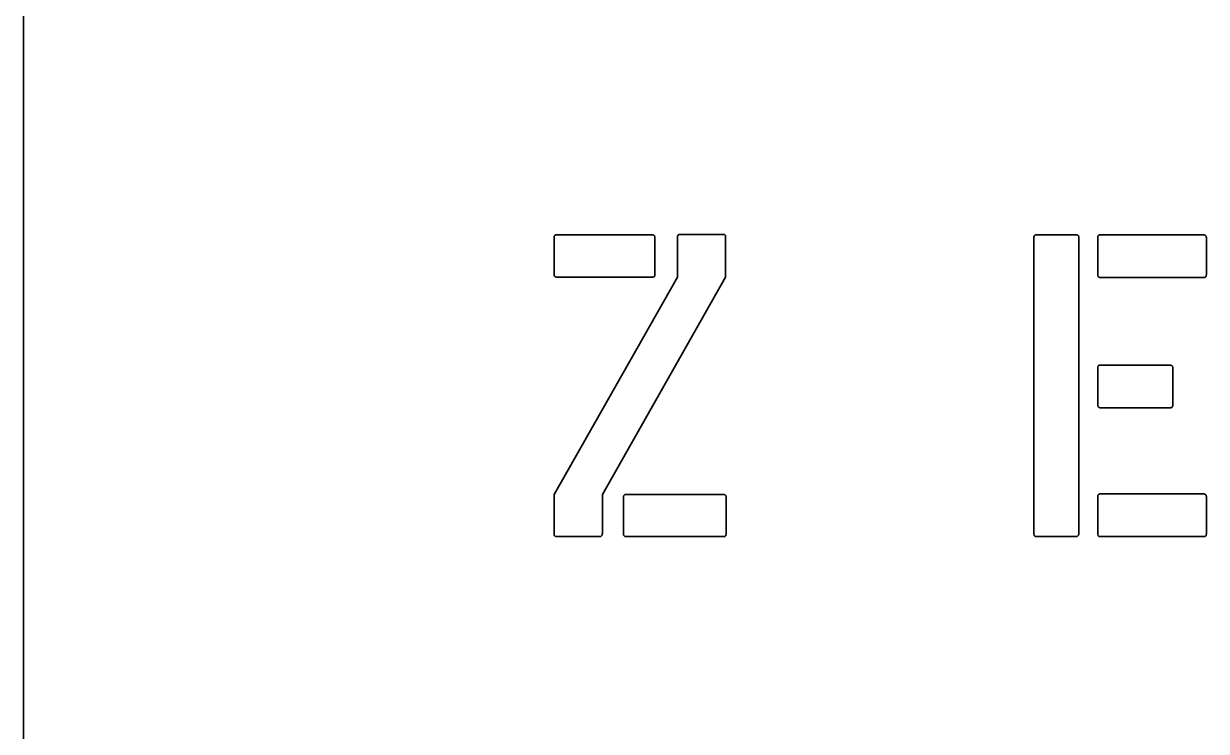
# Model space of a CAD drawing. Extents: x 10 to 410, y -69 to 348.
# Drawn here: x 10 to 88.4, y 248.1 to 295 of the extents above; entities that cross this region are included whole.
import ezdxf

# ---------------------------------------------------------------- set-up
doc = ezdxf.new("R2010")
doc.units = 0

msp = doc.modelspace()

# ---------------------------------------------------------------- linework, layer by layer
at = {"color": 7, "lineweight": 35}
msp.add_line((10, 348.5), (10, -51.5), dxfattribs=at)
at = {"color": 7, "lineweight": 35, "ltscale": 0.000952}
for p, q in [((45.149994, 280.799988), (45.151718, 280.838013)), ((53.321426, 280.828552), (53.323135, 280.866577)), ((76.949997, 280.799988), (76.951706, 280.838013)), ((81.178574, 280.799988), (81.180283, 280.838013)), ((48.188004, 261.002014), (48.149994, 261)), ((48.350006, 261.200012), (48.348007, 261.161987)), ((49.751709, 261.161987), (49.75, 261.200012)), ((79.75943, 261.002014), (79.72142, 261)), ((79.921432, 261.200012), (79.919434, 261.161987)), ((81.180283, 261.161987), (81.178574, 261.200012))]:
    msp.add_line(p, q, dxfattribs=at)
at = {"color": 7, "lineweight": 35, "ltscale": 0.06}
for p, q in [((45.149994, 278.399994), (45.149994, 280.799988)), ((49.75, 261.200012), (49.75, 263.600006))]:
    msp.add_line(p, q, dxfattribs=at)
at = {"color": 7, "lineweight": 35, "ltscale": 0.00086}
for p, q in [((45.151718, 280.838013), (45.15686, 280.872009)), ((51.673721, 280.998291), (51.707718, 280.993164)), ((53.323135, 280.866577), (53.328293, 280.900574)), ((76.951706, 280.838013), (76.956848, 280.872009)), ((81.180283, 280.838013), (81.185425, 280.872009)), ((88.216576, 280.998291), (88.250572, 280.993164)), ((45.15686, 278.328003), (45.151718, 278.362)), ((81.185425, 278.299438), (81.180283, 278.333435)), ((85.987999, 272.36972), (86.022003, 272.364563)), ((81.185425, 269.670868), (81.180283, 269.704865)), ((49.751709, 263.638), (49.756851, 263.671997)), ((56.388, 263.798279), (56.421997, 263.793152)), ((81.180283, 263.666565), (81.185425, 263.700562)), ((88.216576, 263.826843), (88.250572, 263.821716)), ((45.311996, 261.001709), (45.278, 261.006866)), ((49.756851, 261.127991), (49.751709, 261.161987)), ((77.112, 261.001709), (77.078003, 261.006866)), ((81.185425, 261.127991), (81.180283, 261.161987))]:
    msp.add_line(p, q, dxfattribs=at)
at = {"color": 7, "lineweight": 35, "ltscale": 0.000779}
for p, q in [((45.15686, 280.872009), (45.165436, 280.901978)), ((76.956848, 280.872009), (76.965424, 280.901978)), ((81.185425, 280.872009), (81.194, 280.901978))]:
    msp.add_line(p, q, dxfattribs=at)
at = {"color": 7, "lineweight": 35, "ltscale": 0.000716}
for p, q in [((45.165436, 280.901978), (45.177429, 280.927979)), ((51.737717, 280.984558), (51.763718, 280.972565)), ((53.336853, 280.930573), (53.348862, 280.956573)), ((76.965424, 280.901978), (76.977432, 280.927979)), ((81.194, 280.901978), (81.205994, 280.927979)), ((88.280571, 280.984558), (88.306572, 280.972565)), ((45.177429, 278.272003), (45.165436, 278.298004)), ((81.205994, 278.243408), (81.194, 278.269409)), ((81.194, 272.273438), (81.205994, 272.299438)), ((86.052002, 272.356018), (86.078003, 272.343994)), ((81.205994, 269.614868), (81.194, 269.640869)), ((49.765427, 263.701996), (49.777435, 263.727997)), ((56.451996, 263.784576), (56.477997, 263.772583)), ((81.194, 263.730591), (81.205994, 263.756592)), ((88.280571, 263.813141), (88.306572, 263.801147)), ((45.248001, 261.015442), (45.222, 261.027435)), ((49.777435, 261.071991), (49.765427, 261.097992)), ((77.048004, 261.015442), (77.022003, 261.027435)), ((81.205994, 261.071991), (81.194, 261.097992))]:
    msp.add_line(p, q, dxfattribs=at)
at = {"color": 7, "lineweight": 35, "ltscale": 0.000672}
for p, q in [((45.177429, 280.927979), (45.192856, 280.950012)), ((51.763718, 280.972565), (51.785721, 280.957153)), ((53.348862, 280.956573), (53.364288, 280.978577)), ((76.977432, 280.927979), (76.992859, 280.950012)), ((81.205994, 280.927979), (81.22142, 280.950012)), ((88.306572, 280.972565), (88.328575, 280.957153)), ((45.192856, 278.25), (45.177429, 278.272003)), ((86.078003, 272.343994), (86.099998, 272.328552)), ((81.22142, 269.592865), (81.205994, 269.614868)), ((49.777435, 263.727997), (49.792862, 263.75)), ((56.477997, 263.772583), (56.5, 263.757141)), ((88.306572, 263.801147), (88.328575, 263.785706)), ((45.222, 261.027435), (45.199997, 261.042847)), ((49.792862, 261.049988), (49.777435, 261.071991)), ((77.022003, 261.027435), (77, 261.042847)), ((81.22142, 261.049988), (81.205994, 261.071991))]:
    msp.add_line(p, q, dxfattribs=at)
at = {"color": 7, "lineweight": 35, "ltscale": 0.000652}
for p, q in [((45.192856, 280.950012), (45.211716, 280.968018)), ((51.785721, 280.957153), (51.803711, 280.938293)), ((53.364288, 280.978577), (53.383148, 280.996582)), ((76.992859, 280.950012), (77.011719, 280.968018)), ((81.22142, 280.950012), (81.24028, 280.968018)), ((88.328575, 280.957153), (88.346573, 280.938293)), ((45.211716, 278.231995), (45.192856, 278.25)), ((81.24028, 278.20343), (81.22142, 278.221436)), ((81.22142, 272.321411), (81.24028, 272.339417)), ((81.24028, 269.57486), (81.22142, 269.592865)), ((49.792862, 263.75), (49.811722, 263.768005)), ((56.5, 263.757141), (56.518005, 263.738281)), ((81.22142, 263.778564), (81.24028, 263.79657)), ((88.328575, 263.785706), (88.346573, 263.766846)), ((45.199997, 261.042847), (45.182007, 261.061707)), ((77, 261.042847), (76.981995, 261.061707))]:
    msp.add_line(p, q, dxfattribs=at)
at = {"color": 7, "lineweight": 35, "ltscale": 0.000657}
for p, q in [((45.211716, 280.968018), (45.233994, 280.981995)), ((53.383148, 280.996582), (53.405426, 281.010559)), ((77.011719, 280.968018), (77.033997, 280.981995)), ((45.233994, 278.218018), (45.211716, 278.231995))]:
    msp.add_line(p, q, dxfattribs=at)
at = {"color": 7, "lineweight": 35, "ltscale": 0.00069}
for p, q in [((45.233994, 280.981995), (45.25972, 280.992004)), ((51.817719, 280.916016), (51.827713, 280.890289)), ((53.405426, 281.010559), (53.431137, 281.020569)), ((77.033997, 280.981995), (77.059708, 280.992004)), ((81.262573, 280.981995), (81.288284, 280.992004)), ((88.360573, 280.916016), (88.370567, 280.890289)), ((45.25972, 278.208008), (45.233994, 278.218018)), ((81.262573, 272.353424), (81.288284, 272.363434)), ((81.288284, 269.550842), (81.262573, 269.560852)), ((56.531998, 263.716003), (56.542007, 263.690277)), ((45.167999, 261.083984), (45.158005, 261.109711)), ((49.859711, 261.007996), (49.834, 261.018005)), ((76.968002, 261.083984), (76.957993, 261.109711)), ((81.288284, 261.007996), (81.262573, 261.018005))]:
    msp.add_line(p, q, dxfattribs=at)
at = {"color": 7, "lineweight": 35, "ltscale": 0.000744}
for p, q in [((45.25972, 280.992004), (45.288864, 280.997986)), ((51.827713, 280.890289), (51.83371, 280.861145)), ((53.431137, 281.020569), (53.460281, 281.02655)), ((77.059708, 280.992004), (77.088852, 280.997986)), ((81.288284, 280.992004), (81.317429, 280.997986)), ((88.370567, 280.890289), (88.376572, 280.861145)), ((45.288864, 278.201996), (45.25972, 278.208008)), ((81.317429, 278.173431), (81.288284, 278.179443)), ((81.288284, 272.363434), (81.317429, 272.369446)), ((86.141998, 272.261719), (86.148003, 272.232574)), ((81.317429, 269.544861), (81.288284, 269.550842)), ((49.859711, 263.791992), (49.888855, 263.798004)), ((56.542007, 263.690277), (56.548004, 263.661133)), ((81.288284, 263.820557), (81.317429, 263.826569)), ((45.158005, 261.109711), (45.151993, 261.138855)), ((49.888855, 261.002014), (49.859711, 261.007996)), ((76.957993, 261.109711), (76.951996, 261.138855)), ((81.317429, 261.002014), (81.288284, 261.007996))]:
    msp.add_line(p, q, dxfattribs=at)
at = {"color": 7, "lineweight": 35, "ltscale": 0.000816}
for p, q in [((45.288864, 280.997986), (45.321426, 281)), ((51.83371, 280.861145), (51.835709, 280.828552)), ((53.460281, 281.02655), (53.492859, 281.028564)), ((77.088852, 280.997986), (77.121429, 281)), ((81.317429, 280.997986), (81.349991, 281)), ((88.376572, 280.861145), (88.378571, 280.828552)), ((45.321426, 278.200012), (45.288864, 278.201996)), ((81.349991, 278.171448), (81.317429, 278.173431)), ((81.317429, 272.369446), (81.349991, 272.371429)), ((86.148003, 272.232574), (86.150002, 272.200012)), ((86.150002, 269.714294), (86.148575, 269.681702)), ((81.349991, 269.542847), (81.317429, 269.544861)), ((49.888855, 263.798004), (49.921432, 263.799988)), ((56.548004, 263.661133), (56.550003, 263.628571)), ((81.317429, 263.826569), (81.349991, 263.828552)), ((88.376572, 263.689697), (88.378571, 263.657135)), ((45.151993, 261.138855), (45.149994, 261.171448)), ((49.921432, 261), (49.888855, 261.002014)), ((56.550003, 261.171448), (56.548569, 261.138855)), ((76.951996, 261.138855), (76.949997, 261.171448)), ((81.349991, 261), (81.317429, 261.002014)), ((88.378571, 261.171448), (88.377144, 261.138855))]:
    msp.add_line(p, q, dxfattribs=at)
at = {"color": 7, "lineweight": 35, "ltscale": 0.157857}
msp.add_line((45.321426, 281), (51.635712, 281), dxfattribs=at)
at = {"color": 7, "lineweight": 35, "ltscale": 0.000951}
for p, q in [((51.635712, 281), (51.673721, 280.998291)), ((88.178574, 281), (88.216576, 280.998291)), ((45.151718, 278.362), (45.149994, 278.399994)), ((81.180283, 278.333435), (81.178574, 278.371429)), ((81.178574, 272.171448), (81.180283, 272.209442)), ((85.950005, 272.371429), (85.987999, 272.36972)), ((81.180283, 269.704865), (81.178574, 269.742859)), ((49.75, 263.600006), (49.751709, 263.638)), ((56.350006, 263.799988), (56.388, 263.798279)), ((81.178574, 263.628571), (81.180283, 263.666565)), ((88.178574, 263.828552), (88.216576, 263.826843)), ((45.350006, 261), (45.311996, 261.001709)), ((77.149994, 261), (77.112, 261.001709))]:
    msp.add_line(p, q, dxfattribs=at)
at = {"color": 7, "lineweight": 35, "ltscale": 0.00078}
for p, q in [((51.707718, 280.993164), (51.737717, 280.984558)), ((53.328293, 280.900574), (53.336853, 280.930573)), ((88.250572, 280.993164), (88.280571, 280.984558)), ((45.165436, 278.298004), (45.15686, 278.328003)), ((86.022003, 272.364563), (86.052002, 272.356018)), ((81.194, 269.640869), (81.185425, 269.670868)), ((49.756851, 263.671997), (49.765427, 263.701996)), ((56.421997, 263.793152), (56.451996, 263.784576)), ((88.250572, 263.821716), (88.280571, 263.813141)), ((45.278, 261.006866), (45.248001, 261.015442)), ((49.765427, 261.097992), (49.756851, 261.127991)), ((77.078003, 261.006866), (77.048004, 261.015442)), ((81.194, 261.097992), (81.185425, 261.127991))]:
    msp.add_line(p, q, dxfattribs=at)
at = {"color": 7, "lineweight": 35, "ltscale": 0.000658}
for p, q in [((51.803711, 280.938293), (51.817719, 280.916016)), ((81.24028, 280.968018), (81.262573, 280.981995)), ((88.346573, 280.938293), (88.360573, 280.916016)), ((81.262573, 278.189423), (81.24028, 278.20343)), ((81.24028, 272.339417), (81.262573, 272.353424)), ((86.118004, 272.309723), (86.132004, 272.287415)), ((81.262573, 269.560852), (81.24028, 269.57486)), ((49.811722, 263.768005), (49.834, 263.782013)), ((56.518005, 263.738281), (56.531998, 263.716003)), ((81.24028, 263.79657), (81.262573, 263.810577)), ((88.346573, 263.766846), (88.360573, 263.744568)), ((45.182007, 261.061707), (45.167999, 261.083984)), ((49.834, 261.018005), (49.811722, 261.032013)), ((76.981995, 261.061707), (76.968002, 261.083984)), ((81.262573, 261.018005), (81.24028, 261.032013))]:
    msp.add_line(p, q, dxfattribs=at)
at = {"color": 7, "lineweight": 35, "ltscale": 0.061428}
for p, q in [((51.835709, 280.828552), (51.835709, 278.371429)), ((56.550003, 263.628571), (56.550003, 261.171448))]:
    msp.add_line(p, q, dxfattribs=at)
at = {"color": 7, "lineweight": 35, "ltscale": 0.065714}
for p, q in [((53.321426, 278.200012), (53.321426, 280.828552)), ((77.121429, 281), (79.75, 281)), ((45.149994, 261.171448), (45.149994, 263.799988))]:
    msp.add_line(p, q, dxfattribs=at)
at = {"color": 7, "lineweight": 35, "ltscale": 0.071429}
msp.add_line((53.492859, 281.028564), (56.350006, 281.028564), dxfattribs=at)
at = {"color": 7, "lineweight": 35, "ltscale": 0.000815}
for p, q in [((56.350006, 281.028564), (56.382568, 281.027161)), ((79.75, 281), (79.782578, 280.998566)), ((51.835709, 278.371429), (51.83429, 278.338867))]:
    msp.add_line(p, q, dxfattribs=at)
at = {"color": 7, "lineweight": 35, "ltscale": 0.000737}
for p, q in [((56.382568, 281.027161), (56.411713, 281.022858)), ((51.83429, 278.338867), (51.830002, 278.309692)), ((88.377144, 278.310303), (88.372856, 278.281128))]:
    msp.add_line(p, q, dxfattribs=at)
at = {"color": 7, "lineweight": 35, "ltscale": 0.000667}
for p, q in [((56.411713, 281.022858), (56.437424, 281.015717)), ((51.830002, 278.309692), (51.822861, 278.283997)), ((88.372856, 278.281128), (88.365715, 278.255432)), ((86.144287, 269.652588), (86.137146, 269.626862)), ((56.544281, 261.109711), (56.53714, 261.083984)), ((88.372856, 261.109711), (88.365715, 261.083984))]:
    msp.add_line(p, q, dxfattribs=at)
at = {"color": 7, "lineweight": 35, "ltscale": 0.000611}
for p, q in [((56.437424, 281.015717), (56.459717, 281.005707)), ((51.822861, 278.283997), (51.812851, 278.261719)), ((86.137146, 269.626862), (86.127144, 269.604553))]:
    msp.add_line(p, q, dxfattribs=at)
at = {"color": 7, "lineweight": 35, "ltscale": 0.000571}
for p, q in [((56.459717, 281.005707), (56.478577, 280.992859)), ((79.859711, 280.977142), (79.878571, 280.964294)), ((51.812851, 278.261719), (51.800003, 278.242859)), ((88.355721, 278.233154), (88.342857, 278.214294)), ((56.527145, 261.061707), (56.514282, 261.042847)), ((88.355721, 261.061707), (88.342857, 261.042847))]:
    msp.add_line(p, q, dxfattribs=at)
at = {"color": 7, "lineweight": 35, "ltscale": 0.000551}
for p, q in [((56.478577, 280.992859), (56.494003, 280.977142)), ((79.878571, 280.964294), (79.893997, 280.948578)), ((51.800003, 278.242859), (51.784286, 278.227417)), ((88.342857, 278.214294), (88.327141, 278.198853)), ((86.114288, 269.585724), (86.098572, 269.570282))]:
    msp.add_line(p, q, dxfattribs=at)
at = {"color": 7, "lineweight": 35, "ltscale": 0.000553}
for p, q in [((56.494003, 280.977142), (56.505997, 280.958557)), ((79.893997, 280.948578), (79.906006, 280.929993)), ((51.784286, 278.227417), (51.765717, 278.215424)), ((88.327141, 278.198853), (88.308571, 278.186859)), ((86.098572, 269.570282), (86.080002, 269.558289)), ((56.498566, 261.027435), (56.479996, 261.015442)), ((88.327141, 261.027435), (88.308571, 261.015442))]:
    msp.add_line(p, q, dxfattribs=at)
at = {"color": 7, "lineweight": 35, "ltscale": 0.000577}
for p, q in [((56.505997, 280.958557), (56.514572, 280.937134)), ((79.906006, 280.929993), (79.914566, 280.908569)), ((51.765717, 278.215424), (51.744293, 278.206848)), ((88.308571, 278.186859), (88.287148, 278.178284)), ((86.080002, 269.558289), (86.058571, 269.549713)), ((56.479996, 261.015442), (56.458572, 261.006866)), ((88.308571, 261.015442), (88.287148, 261.006866))]:
    msp.add_line(p, q, dxfattribs=at)
at = {"color": 7, "lineweight": 35, "ltscale": 0.000621}
for p, q in [((56.514572, 280.937134), (56.519714, 280.912842)), ((79.914566, 280.908569), (79.919708, 280.884277)), ((51.744293, 278.206848), (51.720001, 278.201721)), ((88.287148, 278.178284), (88.262856, 278.173157)), ((86.058571, 269.549713), (86.034286, 269.544556)), ((56.458572, 261.006866), (56.43428, 261.001709)), ((88.287148, 261.006866), (88.262856, 261.001709))]:
    msp.add_line(p, q, dxfattribs=at)
at = {"color": 7, "lineweight": 35, "ltscale": 0.00068}
for p, q in [((56.519714, 280.912842), (56.521423, 280.885712)), ((79.919708, 280.884277), (79.921432, 280.857147)), ((51.720001, 278.201721), (51.692856, 278.200012)), ((88.262856, 278.173157), (88.235718, 278.171448)), ((86.034286, 269.544556), (86.007149, 269.542847)), ((56.43428, 261.001709), (56.40715, 261)), ((88.262856, 261.001709), (88.235718, 261))]:
    msp.add_line(p, q, dxfattribs=at)
at = {"color": 7, "lineweight": 35, "ltscale": 0.067142}
msp.add_line((56.521423, 280.885712), (56.521423, 278.200012), dxfattribs=at)
at = {"color": 7, "lineweight": 35, "ltscale": 0.490714}
msp.add_line((76.949997, 261.171448), (76.949997, 280.799988), dxfattribs=at)
at = {"color": 7, "lineweight": 35, "ltscale": 0.000736}
for p, q in [((79.782578, 280.998566), (79.811707, 280.994293)), ((86.148575, 269.681702), (86.144287, 269.652588)), ((56.548569, 261.138855), (56.544281, 261.109711)), ((88.377144, 261.138855), (88.372856, 261.109711))]:
    msp.add_line(p, q, dxfattribs=at)
at = {"color": 7, "lineweight": 35, "ltscale": 0.000668}
msp.add_line((79.811707, 280.994293), (79.837433, 280.987122), dxfattribs=at)
at = {"color": 7, "lineweight": 35, "ltscale": 0.00061}
for p, q in [((79.837433, 280.987122), (79.859711, 280.977142)), ((88.365715, 278.255432), (88.355721, 278.233154)), ((56.53714, 261.083984), (56.527145, 261.061707)), ((88.365715, 261.083984), (88.355721, 261.061707))]:
    msp.add_line(p, q, dxfattribs=at)
at = {"color": 7, "lineweight": 35, "ltscale": 0.491428}
msp.add_line((79.921432, 280.857147), (79.921432, 261.200012), dxfattribs=at)
at = {"color": 7, "lineweight": 35, "ltscale": 0.060714}
for p, q in [((81.178574, 278.371429), (81.178574, 280.799988)), ((81.178574, 261.200012), (81.178574, 263.628571))]:
    msp.add_line(p, q, dxfattribs=at)
at = {"color": 7, "lineweight": 35, "ltscale": 0.170715}
for p, q in [((81.349991, 281), (88.178574, 281)), ((81.349991, 263.828552), (88.178574, 263.828552))]:
    msp.add_line(p, q, dxfattribs=at)
at = {"color": 7, "lineweight": 35, "ltscale": 0.062143}
for p, q in [((88.378571, 280.828552), (88.378571, 278.342834)), ((86.150002, 272.200012), (86.150002, 269.714294))]:
    msp.add_line(p, q, dxfattribs=at)
at = {"color": 7, "lineweight": 35, "ltscale": 0.000781}
for p, q in [((81.194, 278.269409), (81.185425, 278.299438)), ((81.185425, 272.243408), (81.194, 272.273438)), ((81.185425, 263.700562), (81.194, 263.730591))]:
    msp.add_line(p, q, dxfattribs=at)
at = {"color": 7, "lineweight": 35, "ltscale": 0.000814}
msp.add_line((88.378571, 278.342834), (88.377144, 278.310303), dxfattribs=at)
at = {"color": 7, "lineweight": 35, "ltscale": 0.413924}
for p, q in [((45.149994, 263.799988), (53.321426, 278.200012)), ((56.521423, 278.200012), (48.350006, 263.799988))]:
    msp.add_line(p, q, dxfattribs=at)
at = {"color": 7, "lineweight": 35, "ltscale": 0.159286}
msp.add_line((51.692856, 278.200012), (45.321426, 278.200012), dxfattribs=at)
at = {"color": 7, "lineweight": 35, "ltscale": 0.000671}
for p, q in [((81.22142, 278.221436), (81.205994, 278.243408)), ((81.205994, 272.299438), (81.22142, 272.321411)), ((81.205994, 263.756592), (81.22142, 263.778564))]:
    msp.add_line(p, q, dxfattribs=at)
at = {"color": 7, "lineweight": 35, "ltscale": 0.000689}
for p, q in [((81.288284, 278.179443), (81.262573, 278.189423)), ((86.132004, 272.287415), (86.141998, 272.261719)), ((49.834, 263.782013), (49.859711, 263.791992)), ((81.262573, 263.810577), (81.288284, 263.820557)), ((88.360573, 263.744568), (88.370567, 263.718872))]:
    msp.add_line(p, q, dxfattribs=at)
at = {"color": 7, "lineweight": 35, "ltscale": 0.172143}
for p, q in [((88.235718, 278.171448), (81.349991, 278.171448)), ((88.235718, 261), (81.349991, 261))]:
    msp.add_line(p, q, dxfattribs=at)
at = {"color": 7, "lineweight": 35, "ltscale": 0.060715}
msp.add_line((81.178574, 269.742859), (81.178574, 272.171448), dxfattribs=at)
at = {"color": 7, "lineweight": 35, "ltscale": 0.000859}
msp.add_line((81.180283, 272.209442), (81.185425, 272.243408), dxfattribs=at)
at = {"color": 7, "lineweight": 35, "ltscale": 0.115}
msp.add_line((81.349991, 272.371429), (85.950005, 272.371429), dxfattribs=at)
at = {"color": 7, "lineweight": 35, "ltscale": 0.000651}
for p, q in [((86.099998, 272.328552), (86.118004, 272.309723)), ((49.811722, 261.032013), (49.792862, 261.049988)), ((81.24028, 261.032013), (81.22142, 261.049988))]:
    msp.add_line(p, q, dxfattribs=at)
at = {"color": 7, "lineweight": 35, "ltscale": 0.116429}
msp.add_line((86.007149, 269.542847), (81.349991, 269.542847), dxfattribs=at)
at = {"color": 7, "lineweight": 35, "ltscale": 0.00057}
msp.add_line((86.127144, 269.604553), (86.114288, 269.585724), dxfattribs=at)
at = {"color": 7, "lineweight": 35, "ltscale": 0.064999}
msp.add_line((48.350006, 263.799988), (48.350006, 261.200012), dxfattribs=at)
at = {"color": 7, "lineweight": 35, "ltscale": 0.160714}
msp.add_line((49.921432, 263.799988), (56.350006, 263.799988), dxfattribs=at)
at = {"color": 7, "lineweight": 35, "ltscale": 0.000745}
msp.add_line((88.370567, 263.718872), (88.376572, 263.689697), dxfattribs=at)
at = {"color": 7, "lineweight": 35, "ltscale": 0.062142}
msp.add_line((88.378571, 263.657135), (88.378571, 261.171448), dxfattribs=at)
at = {"color": 7, "lineweight": 35, "ltscale": 0.000863}
for p, q in [((48.222, 261.007996), (48.188004, 261.002014)), ((48.348007, 261.161987), (48.341995, 261.127991)), ((79.793427, 261.007996), (79.75943, 261.002014)), ((79.919434, 261.161987), (79.913422, 261.127991))]:
    msp.add_line(p, q, dxfattribs=at)
at = {"color": 7, "lineweight": 35, "ltscale": 0.000791}
for p, q in [((48.251999, 261.018005), (48.222, 261.007996)), ((79.823425, 261.018005), (79.793427, 261.007996))]:
    msp.add_line(p, q, dxfattribs=at)
at = {"color": 7, "lineweight": 35, "ltscale": 0.000738}
for p, q in [((48.278, 261.032013), (48.251999, 261.018005)), ((48.332001, 261.097992), (48.317993, 261.071991)), ((79.849426, 261.032013), (79.823425, 261.018005)), ((79.903427, 261.097992), (79.88942, 261.071991))]:
    msp.add_line(p, q, dxfattribs=at)
at = {"color": 7, "lineweight": 35, "ltscale": 0.00071}
for p, q in [((48.300003, 261.049988), (48.278, 261.032013)), ((79.871429, 261.049988), (79.849426, 261.032013))]:
    msp.add_line(p, q, dxfattribs=at)
at = {"color": 7, "lineweight": 35, "ltscale": 0.000711}
for p, q in [((48.317993, 261.071991), (48.300003, 261.049988)), ((79.88942, 261.071991), (79.871429, 261.049988))]:
    msp.add_line(p, q, dxfattribs=at)
at = {"color": 7, "lineweight": 35, "ltscale": 0.00079}
for p, q in [((48.341995, 261.127991), (48.332001, 261.097992)), ((79.913422, 261.127991), (79.903427, 261.097992))]:
    msp.add_line(p, q, dxfattribs=at)
at = {"color": 7, "lineweight": 35, "ltscale": 0.00055}
for p, q in [((56.514282, 261.042847), (56.498566, 261.027435)), ((88.342857, 261.042847), (88.327141, 261.027435))]:
    msp.add_line(p, q, dxfattribs=at)
at = {"color": 7, "lineweight": 35, "ltscale": 0.07}
msp.add_line((48.149994, 261), (45.350006, 261), dxfattribs=at)
at = {"color": 7, "lineweight": 35, "ltscale": 0.162143}
msp.add_line((56.40715, 261), (49.921432, 261), dxfattribs=at)
at = {"color": 7, "lineweight": 35, "ltscale": 0.064286}
msp.add_line((79.72142, 261), (77.149994, 261), dxfattribs=at)

doc.saveas('drawing.dxf')
